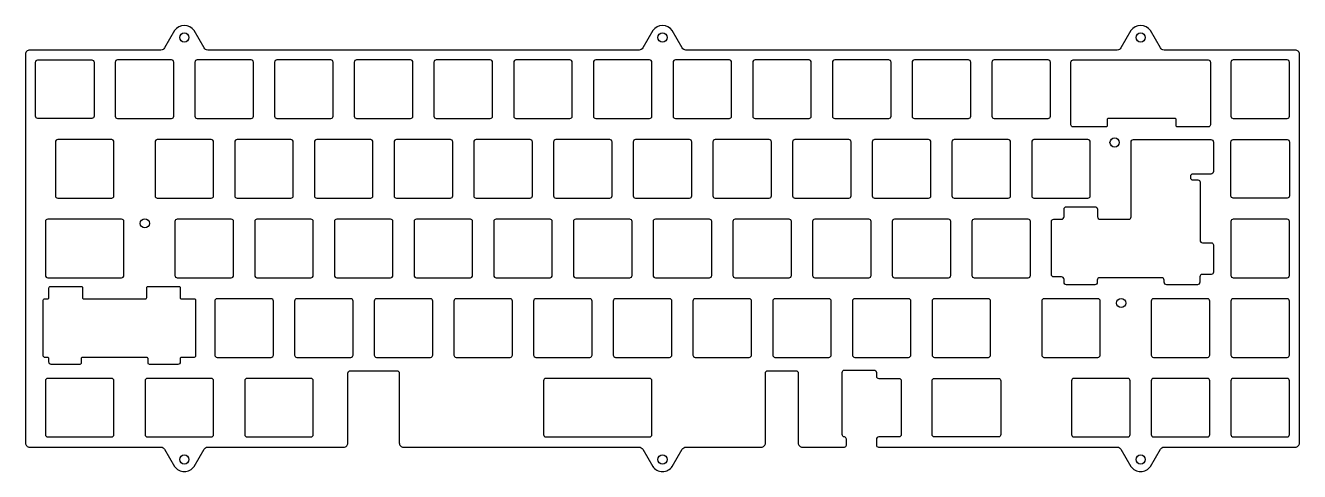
# Model space of a CAD drawing. Header units: millimetres. Extents: x 1 to 306, y -132 to -25.
import ezdxf

# ---------------------------------------------------------------- set-up
doc = ezdxf.new("R2010")
doc.units = ezdxf.units.MM
doc.layers.get('0').update_dxf_attribs({"linetype": 'CONTINUOUS'})

msp = doc.modelspace()

# ---------------------------------------------------------------- linework, layer by layer
for points in [[(185.82, -124.69, 0.414214), (186.82, -125.69), (196.86, -125.69, 0.414214), (197.36, -125.19), (197.36, -123.8, 0.392788), (196.85, -123.25, -0.392788), (196.34, -122.7), (196.34, -107.8, -0.414214), (196.89, -107.25), (203.96, -107.25, -0.414214), (204.51, -107.8), (204.51, -108.7, 0.414214), (205.06, -109.25), (209.89, -109.25, -0.414214), (210.44, -109.8), (210.44, -122.7, -0.414214), (209.89, -123.25), (205.06, -123.25, 0.414214), (204.51, -123.8), (204.51, -125.19, 0.414214), (205.01, -125.69), (262.11, -125.69, -0.268559), (262.97, -126.19), (265.34, -130.32, 0.51506), (270.03, -130.32), (272.4, -126.19, -0.268559), (273.26, -125.69), (304.65, -125.69, 0.414214), (305.65, -124.69), (305.65, -31.67, 0.414214), (304.65, -30.67), (273.27, -30.67, -0.269457), (272.4, -30.16), (270.02, -25.99, 0.512051), (265.35, -25.99), (262.97, -30.16, -0.269457), (262.1, -30.67), (158.97, -30.67, -0.269457), (158.1, -30.16), (155.72, -25.99, 0.512053), (151.05, -25.99), (148.67, -30.16, -0.269457), (147.8, -30.67), (44.67, -30.67, -0.269457), (43.8, -30.16), (41.42, -25.99, 0.512053), (36.75, -25.99), (34.37, -30.16, -0.269457), (33.5, -30.67), (2.11, -30.67, 0.414214), (1.11, -31.67), (1.11, -124.69, 0.414214), (2.11, -125.69), (33.51, -125.69, -0.268559), (34.37, -126.19), (36.74, -130.32, 0.515061), (41.43, -130.32), (43.8, -126.19, -0.268559), (44.66, -125.69), (77.2, -125.69, 0.414214), (78.2, -124.69), (78.2, -107.95, -0.414214), (78.75, -107.4), (89.91, -107.4, -0.414214), (90.46, -107.95), (90.46, -124.69, 0.414214), (91.46, -125.69), (147.81, -125.69, -0.268559), (148.67, -126.19), (151.04, -130.32, 0.515061), (155.72, -130.32), (158.1, -126.19, -0.268559), (158.96, -125.69), (177, -125.69, 0.414214), (178, -124.69), (178, -107.95, -0.414214), (178.55, -107.4), (185.27, -107.4, -0.414214), (185.82, -107.95)], [(4.06, -33.05), (16.96, -33.05, -0.414214), (17.51, -33.6), (17.51, -46.5, -0.414214), (16.96, -47.05), (4.06, -47.05, -0.414214), (3.51, -46.5), (3.51, -33.6, -0.414214)], [(36.01, -47.05, 0.414214), (36.56, -46.5), (36.56, -33.6, 0.414214), (36.01, -33.05), (23.11, -33.05, 0.414214), (22.56, -33.6), (22.56, -46.5, 0.414214), (23.11, -47.05)], [(55.06, -47.05, 0.414214), (55.61, -46.5), (55.61, -33.6, 0.414214), (55.06, -33.05), (42.16, -33.05, 0.414214), (41.61, -33.6), (41.61, -46.5, 0.414214), (42.16, -47.05)], [(74.11, -47.05, 0.414214), (74.66, -46.5), (74.66, -33.6, 0.414214), (74.11, -33.05), (61.21, -33.05, 0.414214), (60.66, -33.6), (60.66, -46.5, 0.414214), (61.21, -47.05)], [(80.26, -33.05, 0.414214), (79.71, -33.6), (79.71, -46.5, 0.414214), (80.26, -47.05), (93.16, -47.05, 0.414214), (93.71, -46.5), (93.71, -33.6, 0.414214), (93.16, -33.05)], [(99.31, -33.05, 0.414214), (98.76, -33.6), (98.76, -46.5, 0.414214), (99.31, -47.05), (112.21, -47.05, 0.414214), (112.76, -46.5), (112.76, -33.6, 0.414214), (112.21, -33.05)], [(118.36, -33.05, 0.414214), (117.81, -33.6), (117.81, -46.5, 0.414214), (118.36, -47.05), (131.26, -47.05, 0.414214), (131.81, -46.5), (131.81, -33.6, 0.414214), (131.26, -33.05)], [(150.31, -47.05, 0.414214), (150.86, -46.5), (150.86, -33.6, 0.414214), (150.31, -33.05), (137.41, -33.05, 0.414214), (136.86, -33.6), (136.86, -46.5, 0.414214), (137.41, -47.05)], [(169.36, -47.05, 0.414214), (169.91, -46.5), (169.91, -33.6, 0.414214), (169.36, -33.05), (156.46, -33.05, 0.414214), (155.91, -33.6), (155.91, -46.5, 0.414214), (156.46, -47.05)], [(175.51, -33.05, 0.414214), (174.96, -33.6), (174.96, -46.5, 0.414214), (175.51, -47.05), (188.41, -47.05, 0.414214), (188.96, -46.5), (188.96, -33.6, 0.414214), (188.41, -33.05)], [(194.56, -33.05, 0.414214), (194.01, -33.6), (194.01, -46.5, 0.414214), (194.56, -47.05), (207.46, -47.05, 0.414214), (208.01, -46.5), (208.01, -33.6, 0.414214), (207.46, -33.05)], [(213.61, -33.05, 0.414214), (213.06, -33.6), (213.06, -46.5, 0.414214), (213.61, -47.05), (226.51, -47.05, 0.414214), (227.06, -46.5), (227.06, -33.6, 0.414214), (226.51, -33.05)], [(245.56, -47.05, 0.414214), (246.11, -46.5), (246.11, -33.6, 0.414214), (245.56, -33.05), (232.66, -33.05, 0.414214), (232.11, -33.6), (232.11, -46.5, 0.414214), (232.66, -47.05)], [(259.68, -47.35), (259.68, -48.75, -0.414214), (259.38, -49.05), (251.51, -49.05, -0.414214), (251.01, -48.55), (251.01, -33.6, -0.414214), (251.56, -33.05), (283.81, -33.05, -0.414214), (284.36, -33.6), (284.36, -48.55, -0.414214), (283.86, -49.05), (276.48, -49.05, -0.414214), (276.18, -48.75), (276.18, -47.35, 0.414214), (275.88, -47.05), (259.98, -47.05, 0.414214)], [(289.81, -33.05, 0.414214), (289.26, -33.6), (289.26, -46.5, 0.414214), (289.81, -47.05), (302.71, -47.05, 0.414214), (303.26, -46.5), (303.26, -33.6, 0.414214), (302.71, -33.05)], [(8.82, -52.1, 0.414214), (8.27, -52.65), (8.27, -65.55, 0.414214), (8.82, -66.1), (21.72, -66.1, 0.414214), (22.27, -65.55), (22.27, -52.65, 0.414214), (21.72, -52.1)], [(32.63, -52.1, 0.414214), (32.08, -52.65), (32.08, -65.55, 0.414214), (32.63, -66.1), (45.53, -66.1, 0.414214), (46.08, -65.55), (46.08, -52.65, 0.414214), (45.53, -52.1)], [(64.58, -66.1, 0.414214), (65.13, -65.55), (65.13, -52.65, 0.414214), (64.58, -52.1), (51.68, -52.1, 0.414214), (51.13, -52.65), (51.13, -65.55, 0.414214), (51.68, -66.1)], [(70.73, -52.1, 0.414214), (70.18, -52.65), (70.18, -65.55, 0.414214), (70.73, -66.1), (83.63, -66.1, 0.414214), (84.18, -65.55), (84.18, -52.65, 0.414214), (83.63, -52.1)], [(102.68, -66.1, 0.414214), (103.23, -65.55), (103.23, -52.65, 0.414214), (102.68, -52.1), (89.78, -52.1, 0.414214), (89.23, -52.65), (89.23, -65.55, 0.414214), (89.78, -66.1)], [(121.73, -66.1, 0.414214), (122.28, -65.55), (122.28, -52.65, 0.414214), (121.73, -52.1), (108.83, -52.1, 0.414214), (108.28, -52.65), (108.28, -65.55, 0.414214), (108.83, -66.1)], [(127.88, -52.1, 0.414214), (127.33, -52.65), (127.33, -65.55, 0.414214), (127.88, -66.1), (140.78, -66.1, 0.414214), (141.33, -65.55), (141.33, -52.65, 0.414214), (140.78, -52.1)], [(146.93, -52.1, 0.414214), (146.38, -52.65), (146.38, -65.55, 0.414214), (146.93, -66.1), (159.83, -66.1, 0.414214), (160.38, -65.55), (160.38, -52.65, 0.414214), (159.83, -52.1)], [(165.98, -52.1, 0.414214), (165.43, -52.65), (165.43, -65.55, 0.414214), (165.98, -66.1), (178.88, -66.1, 0.414214), (179.43, -65.55), (179.43, -52.65, 0.414214), (178.88, -52.1)], [(197.93, -66.1, 0.414214), (198.48, -65.55), (198.48, -52.65, 0.414214), (197.93, -52.1), (185.03, -52.1, 0.414214), (184.48, -52.65), (184.48, -65.55, 0.414214), (185.03, -66.1)], [(216.98, -66.1, 0.414214), (217.53, -65.55), (217.53, -52.65, 0.414214), (216.98, -52.1), (204.08, -52.1, 0.414214), (203.53, -52.65), (203.53, -65.55, 0.414214), (204.08, -66.1)], [(223.13, -52.1, 0.414214), (222.58, -52.65), (222.58, -65.55, 0.414214), (223.13, -66.1), (236.03, -66.1, 0.414214), (236.58, -65.55), (236.58, -52.65, 0.414214), (236.03, -52.1)], [(255.08, -66.1, 0.414214), (255.63, -65.55), (255.63, -52.65, 0.414214), (255.08, -52.1), (242.18, -52.1, 0.414214), (241.63, -52.65), (241.63, -65.55, 0.414214), (242.18, -66.1)], [(273.3, -86.25), (273.3, -85.75, 0.414214), (272.7, -85.15), (257.9, -85.15, 0.414214), (257.3, -85.75), (257.3, -86.25, -0.414214), (256.7, -86.85), (249.97, -86.85, -0.414214), (249.37, -86.25), (249.37, -85.55, 0.414214), (248.77, -84.95), (246.9, -84.95, -0.414214), (246.35, -84.4), (246.35, -71.7, -0.414214), (246.9, -71.15), (248.77, -71.15, 0.414214), (249.37, -70.55), (249.37, -68.77, -0.414214), (249.97, -68.17), (256.77, -68.17, -0.414214), (257.37, -68.77), (257.37, -70.55, 0.414214), (257.97, -71.15), (264.85, -71.15, 0.414214), (265.4, -70.6), (265.4, -52.65, -0.414214), (265.95, -52.1), (284.48, -52.1, -0.414214), (285.08, -52.7), (285.08, -59.75, -0.414214), (284.48, -60.35), (280.18, -60.35, 0.414214), (279.58, -60.95), (279.58, -61.15, 0.414214), (280.18, -61.75), (281.38, -61.75, -0.414214), (281.88, -62.25), (281.88, -76.22, 0.414214), (282.43, -76.77), (284.53, -76.77, -0.414214), (285.08, -77.32), (285.08, -83.82, -0.414214), (284.53, -84.37), (282.38, -84.37, 0.414214), (281.83, -84.92), (281.83, -86.25, -0.414214), (281.23, -86.85), (273.9, -86.85, -0.414214)], [(289.81, -52.1), (302.71, -52.1, -0.414214), (303.26, -52.65), (303.26, -65.55, -0.414214), (302.71, -66.1), (289.81, -66.1, -0.414214), (289.26, -65.55), (289.26, -52.65, -0.414214)], [(24.1, -85.15, 0.414214), (24.65, -84.6), (24.65, -71.7, 0.414214), (24.1, -71.15), (6.44, -71.15, 0.414214), (5.89, -71.7), (5.89, -84.6, 0.414214), (6.44, -85.15)], [(37.4, -71.15, 0.414214), (36.85, -71.7), (36.85, -84.6, 0.414214), (37.4, -85.15), (50.3, -85.15, 0.414214), (50.85, -84.6), (50.85, -71.7, 0.414214), (50.3, -71.15)], [(69.35, -85.15, 0.414214), (69.9, -84.6), (69.9, -71.7, 0.414214), (69.35, -71.15), (56.45, -71.15, 0.414214), (55.9, -71.7), (55.9, -84.6, 0.414214), (56.45, -85.15)], [(75.5, -71.15, 0.414214), (74.95, -71.7), (74.95, -84.6, 0.414214), (75.5, -85.15), (88.4, -85.15, 0.414214), (88.95, -84.6), (88.95, -71.7, 0.414214), (88.4, -71.15)], [(107.45, -85.15, 0.414214), (108, -84.6), (108, -71.7, 0.414214), (107.45, -71.15), (94.55, -71.15, 0.414214), (94, -71.7), (94, -84.6, 0.414214), (94.55, -85.15)], [(126.5, -85.15, 0.414214), (127.05, -84.6), (127.05, -71.7, 0.414214), (126.5, -71.15), (113.6, -71.15, 0.414214), (113.05, -71.7), (113.05, -84.6, 0.414214), (113.6, -85.15)], [(132.65, -71.15, 0.414214), (132.1, -71.7), (132.1, -84.6, 0.414214), (132.65, -85.15), (145.55, -85.15, 0.414214), (146.1, -84.6), (146.1, -71.7, 0.414214), (145.55, -71.15)], [(151.7, -71.15, 0.414214), (151.15, -71.7), (151.15, -84.6, 0.414214), (151.7, -85.15), (164.6, -85.15, 0.414214), (165.15, -84.6), (165.15, -71.7, 0.414214), (164.6, -71.15)], [(170.75, -71.15, 0.414214), (170.2, -71.7), (170.2, -84.6, 0.414214), (170.75, -85.15), (183.65, -85.15, 0.414214), (184.2, -84.6), (184.2, -71.7, 0.414214), (183.65, -71.15)], [(189.8, -71.15, 0.414214), (189.25, -71.7), (189.25, -84.6, 0.414214), (189.8, -85.15), (202.7, -85.15, 0.414214), (203.25, -84.6), (203.25, -71.7, 0.414214), (202.7, -71.15)], [(221.75, -85.15, 0.414214), (222.3, -84.6), (222.3, -71.7, 0.414214), (221.75, -71.15), (208.85, -71.15, 0.414214), (208.3, -71.7), (208.3, -84.6, 0.414214), (208.85, -85.15)], [(227.9, -71.15, 0.414214), (227.35, -71.7), (227.35, -84.6, 0.414214), (227.9, -85.15), (240.8, -85.15, 0.414214), (241.35, -84.6), (241.35, -71.7, 0.414214), (240.8, -71.15)], [(289.81, -71.15, 0.414214), (289.26, -71.7), (289.26, -84.6, 0.414214), (289.81, -85.15), (302.71, -85.15, 0.414214), (303.26, -84.6), (303.26, -71.7, 0.414214), (302.71, -71.15)], [(38.4, -104.2, 0.414214), (38.1, -104.5), (38.1, -105.34, -0.414214), (37.55, -105.89), (30.72, -105.89, -0.414214), (30.42, -105.59), (30.42, -104.5, 0.414214), (30.12, -104.2), (14.72, -104.2, 0.414214), (14.42, -104.5), (14.42, -105.59, -0.414214), (14.12, -105.89), (7.28, -105.89, -0.414214), (6.73, -105.34), (6.73, -104.5, 0.414214), (6.43, -104.2), (5.68, -104.2, -0.414214), (5.38, -103.9), (5.38, -90.5, -0.414214), (5.68, -90.2), (6.43, -90.2, 0.414214), (6.73, -89.9), (6.73, -87.55, -0.414214), (7.03, -87.25), (14.43, -87.25, -0.414214), (14.73, -87.55), (14.73, -89.9, 0.414214), (15.03, -90.2), (29.8, -90.2, 0.414214), (30.1, -89.9), (30.1, -87.55, -0.414214), (30.4, -87.25), (37.8, -87.25, -0.414214), (38.1, -87.55), (38.1, -89.9, 0.414214), (38.4, -90.2), (41.45, -90.2, -0.414214), (41.75, -90.5), (41.75, -103.9, -0.414214), (41.45, -104.2)], [(46.37, -103.65, 0.414214), (46.92, -104.2), (59.82, -104.2, 0.414214), (60.37, -103.65), (60.37, -90.75, 0.414214), (59.82, -90.2), (46.92, -90.2, 0.414214), (46.37, -90.75)], [(79.42, -90.75, 0.414214), (78.87, -90.2), (65.97, -90.2, 0.414214), (65.42, -90.75), (65.42, -103.65, 0.414214), (65.97, -104.2), (78.87, -104.2, 0.414214), (79.42, -103.65)], [(97.92, -104.2, 0.414214), (98.47, -103.65), (98.47, -90.75, 0.414214), (97.92, -90.2), (85.02, -90.2, 0.414214), (84.47, -90.75), (84.47, -103.65, 0.414214), (85.02, -104.2)], [(104.07, -90.2, 0.414214), (103.52, -90.75), (103.52, -103.65, 0.414214), (104.07, -104.2), (116.97, -104.2, 0.414214), (117.52, -103.65), (117.52, -90.75, 0.414214), (116.97, -90.2)], [(123.12, -90.2, 0.414214), (122.57, -90.75), (122.57, -103.65, 0.414214), (123.12, -104.2), (136.02, -104.2, 0.414214), (136.57, -103.65), (136.57, -90.75, 0.414214), (136.02, -90.2)], [(155.07, -104.2, 0.414214), (155.62, -103.65), (155.62, -90.75, 0.414214), (155.07, -90.2), (142.17, -90.2, 0.414214), (141.62, -90.75), (141.62, -103.65, 0.414214), (142.17, -104.2)], [(161.22, -90.2, 0.414214), (160.67, -90.75), (160.67, -103.65, 0.414214), (161.22, -104.2), (174.12, -104.2, 0.414214), (174.67, -103.65), (174.67, -90.75, 0.414214), (174.12, -90.2)], [(193.17, -104.2, 0.414214), (193.72, -103.65), (193.72, -90.75, 0.414214), (193.17, -90.2), (180.27, -90.2, 0.414214), (179.72, -90.75), (179.72, -103.65, 0.414214), (180.27, -104.2)], [(212.22, -104.2, 0.414214), (212.77, -103.65), (212.77, -90.75, 0.414214), (212.22, -90.2), (199.32, -90.2, 0.414214), (198.77, -90.75), (198.77, -103.65, 0.414214), (199.32, -104.2)], [(218.37, -90.2, 0.414214), (217.82, -90.75), (217.82, -103.65, 0.414214), (218.37, -104.2), (231.27, -104.2, 0.414214), (231.82, -103.65), (231.82, -90.75, 0.414214), (231.27, -90.2)], [(257.47, -104.2, 0.414214), (258.02, -103.65), (258.02, -90.75, 0.414214), (257.47, -90.2), (244.57, -90.2, 0.414214), (244.02, -90.75), (244.02, -103.65, 0.414214), (244.57, -104.2)], [(270.76, -90.2, 0.414214), (270.21, -90.75), (270.21, -103.65, 0.414214), (270.76, -104.2), (283.66, -104.2, 0.414214), (284.21, -103.65), (284.21, -90.75, 0.414214), (283.66, -90.2)], [(289.81, -90.2, 0.414214), (289.26, -90.75), (289.26, -103.65, 0.414214), (289.81, -104.2), (302.71, -104.2, 0.414214), (303.26, -103.65), (303.26, -90.75, 0.414214), (302.71, -90.2)], [(6.44, -109.25, 0.414214), (5.89, -109.8), (5.89, -122.7, 0.414214), (6.44, -123.25), (21.72, -123.25, 0.414214), (22.27, -122.7), (22.27, -109.8, 0.414214), (21.72, -109.25)], [(30.25, -109.25, 0.414214), (29.7, -109.8), (29.7, -122.7, 0.414214), (30.25, -123.25), (45.53, -123.25, 0.414214), (46.08, -122.7), (46.08, -109.8, 0.414214), (45.53, -109.25)], [(69.35, -123.25, 0.414214), (69.9, -122.7), (69.9, -109.8, 0.414214), (69.35, -109.25), (54.07, -109.25, 0.414214), (53.52, -109.8), (53.52, -122.7, 0.414214), (54.07, -123.25)], [(150.31, -123.25, 0.414214), (150.86, -122.7), (150.86, -109.8, 0.414214), (150.31, -109.25), (125.5, -109.25, 0.414214), (124.95, -109.8), (124.95, -122.7, 0.414214), (125.5, -123.25)], [(233.7, -123.25), (218.37, -123.25, -0.414214), (217.82, -122.7), (217.82, -109.8, -0.414214), (218.37, -109.25), (233.7, -109.25, -0.414214), (234.25, -109.8), (234.25, -122.7, -0.414214)], [(264.61, -123.25, 0.414214), (265.16, -122.7), (265.16, -109.8, 0.414214), (264.61, -109.25), (251.71, -109.25, 0.414214), (251.16, -109.8), (251.16, -122.7, 0.414214), (251.71, -123.25)], [(270.76, -109.25, 0.414214), (270.21, -109.8), (270.21, -122.7, 0.414214), (270.76, -123.25), (283.66, -123.25, 0.414214), (284.21, -122.7), (284.21, -109.8, 0.414214), (283.66, -109.25)], [(289.81, -109.25, 0.414214), (289.26, -109.8), (289.26, -122.7, 0.414214), (289.81, -123.25), (302.71, -123.25, 0.414214), (303.26, -122.7), (303.26, -109.8, 0.414214), (302.71, -109.25)]]:
    msp.add_lwpolyline(points, format="xyb", close=True)
for centre in [(39.08, -27.67), (153.38, -27.67), (267.68, -27.67), (261.45, -52.8), (29.65, -72.15), (263.02, -91.2), (39.08, -128.65), (153.38, -128.65), (267.68, -128.65)]:
    msp.add_circle(centre, 1.1)

doc.saveas('drawing.dxf')
